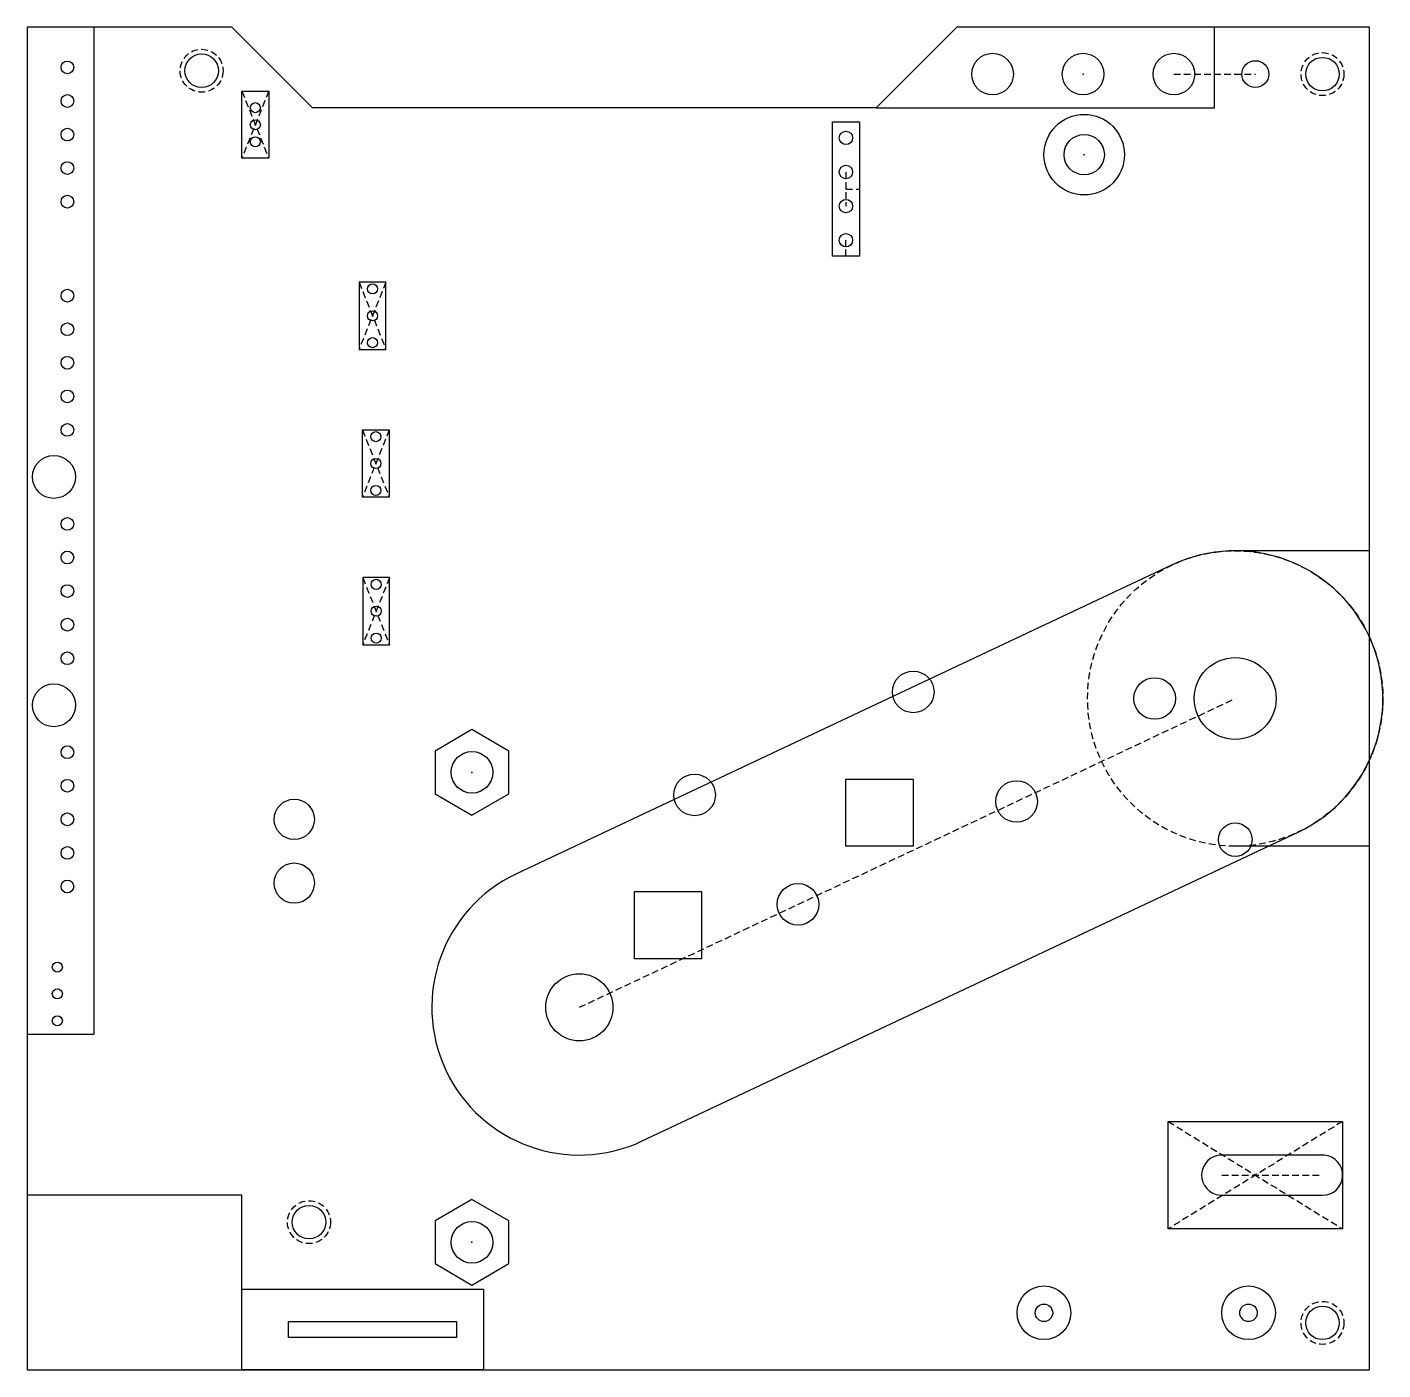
# Model space of a CAD drawing. Header units: millimetres. Extents: x 0 to 101, y 0 to 100.
import ezdxf

# ---------------------------------------------------------------- set-up
doc = ezdxf.new("R2010")
doc.units = ezdxf.units.MM
doc.linetypes.add('DASHED', pattern=[0.75, 0.5, -0.25])
doc.layers.get('0').update_dxf_attribs({"linetype": 'CONTINUOUS'})

msp = doc.modelspace()

# ---------------------------------------------------------------- linework, layer by layer
for p, q in [((88.46, 96.5), (88.46, 100)), ((88.46, 94), (88.46, 96.5)), ((63.25, 94), (88.46, 94)), ((100, 61), (90, 61)), ((100, 39), (90, 39))]:
    msp.add_line(p, q)
at = {"linetype": 'DASHED'}
for p, q in [((85.43, 96.5), (91.5, 96.5)), ((16, 95.23), (18, 90.23)), ((18, 95.23), (16, 90.23)), ((61, 89.21), (61, 86.67)), ((61, 87.94), (62, 87.94)), ((61, 82.94), (61, 84.13)), ((26.73, 81), (24.73, 76)), ((24.73, 81), (26.73, 76)), ((24.98, 70), (26.98, 65)), ((26.98, 70), (24.98, 65)), ((27, 59), (25, 54)), ((25, 59), (27, 54)), ((41.14, 27), (90, 50)), ((85, 18.5), (98, 10.5)), ((98, 18.5), (85, 10.5)), ((89, 14.5), (96.5, 14.5))]:
    msp.add_line(p, q, dxfattribs=at)
for points in [[(63.25, 94), (21.25, 94), (15.25, 100), (0, 100), (0, 0), (100, 0), (100, 100), (69.25, 100)], [(0, 25), (5, 25), (5, 100), (0, 100)], [(16, 95.23), (18, 95.23), (18, 90.23), (16, 90.23)], [(60, 92.94), (62, 92.94), (62, 82.94), (60, 82.94)], [(26.73, 81), (24.73, 81), (24.73, 76), (26.73, 76)], [(24.98, 70), (26.98, 70), (26.98, 65), (24.98, 65)], [(27, 59), (25, 59), (25, 54), (27, 54)], [(35.89, 46.09), (33.14, 47.68), (30.39, 46.09), (30.39, 42.91), (33.14, 41.32), (35.89, 42.91)], [(66, 39), (61, 39), (61, 44), (66, 44)], [(50.24, 30.62), (45.24, 30.62), (45.24, 35.62), (50.24, 35.62)], [(85, 18.5), (98, 18.5), (98, 10.5), (85, 10.5)], [(0, 0), (16, 0), (16, 13), (0, 13)], [(30.39, 11.09), (30.39, 7.91), (33.14, 6.32), (35.89, 7.91), (35.89, 11.09), (33.14, 12.68)], [(16, 6), (34, 6), (34, 0), (16, 0)], [(31.98, 2.4), (19.48, 2.4), (19.48, 3.6), (31.98, 3.6)]]:
    msp.add_lwpolyline(points, close=True)
for points in [[(45.83, 17.05), (94.69, 40.05, 1), (85.31, 59.95), (36.46, 36.95, 1)], [(89, 16, 0.960351), (88.88, 13), (89, 13), (96.5, 13, 0.960351), (96.62, 16), (96.5, 16)]]:
    msp.add_lwpolyline(points, format="xyb", close=True)
for centre, radius in [((13, 96.75), 1.6), ((96.5, 96.5), 1.6), ((90, 50), 11), ((21, 11), 1.6), ((96.5, 3.5), 1.6)]:
    msp.add_circle(centre, radius, dxfattribs=at)
for centre, radius in [((13, 96.75), 1.25), ((71.92, 96.5), 1.55), ((78.67, 96.5), 1.55), ((85.43, 96.5), 1.55), ((3, 97), 0.475), ((91.5, 96.5), 1), ((96.5, 96.5), 1.25), ((3, 94.5), 0.475), ((17, 94), 0.375), ((17, 94), 0.375), ((17, 92.73), 0.375), ((17, 92.73), 0.375), ((78.75, 90.5), 3), ((3, 92), 0.475), ((61, 91.75), 0.5), ((78.75, 90.5), 1.5), ((17, 91.46), 0.375), ((17, 91.46), 0.375), ((3, 89.5), 0.475), ((61, 89.21), 0.5), ((3, 87), 0.475), ((61, 86.67), 0.5), ((61, 84.13), 0.5), ((25.73, 80.5), 0.375), ((25.73, 80.5), 0.375), ((3, 80), 0.475), ((25.73, 78.5), 0.375), ((25.73, 78.5), 0.375), ((3, 77.5), 0.475), ((25.73, 76.5), 0.375), ((25.73, 76.5), 0.375), ((3, 75), 0.475), ((3, 72.5), 0.475), ((3, 70), 0.475), ((25.98, 69.5), 0.375), ((2, 66.5), 1.6), ((25.98, 67.5), 0.375), ((25.98, 65.5), 0.375), ((3, 63), 0.475), ((3, 60.5), 0.475), ((26, 58.5), 0.375), ((26, 58.5), 0.375), ((3, 58), 0.475), ((26, 56.5), 0.375), ((26, 56.5), 0.375), ((3, 55.5), 0.475), ((26, 54.5), 0.375), ((26, 54.5), 0.375), ((3, 53), 0.475), ((90, 50), 3.05), ((66.01, 50.49), 1.55), ((84, 50), 1.55), ((2, 49.5), 1.6), ((3, 46), 0.475), ((33.14, 44.5), 1.55), ((3, 43.5), 0.475), ((49.72, 42.82), 1.55), ((73.71, 42.33), 1.55), ((19.9, 41), 1.5), ((3, 41), 0.475), ((90, 39.49), 1.25), ((3, 38.5), 0.475), ((19.9, 36.25), 1.5), ((3, 36), 0.475), ((57.43, 34.67), 1.55), ((2.25, 30), 0.375), ((41.14, 27), 2.5), ((2.25, 28), 0.375), ((2.25, 26), 0.375), ((21, 11), 1.25), ((33.14, 9.5), 1.55), ((75.75, 4.25), 2), ((90.99, 4.25), 2), ((75.75, 4.25), 0.65), ((90.99, 4.25), 0.65), ((96.5, 3.5), 1.25)]:
    msp.add_circle(centre, radius)
for p in [(78.67, 96.5), (17, 92.73), (78.75, 90.5), (25.73, 78.5), (25.98, 67.5), (26, 56.5), (33.14, 44.5), (91.5, 14.5), (33.14, 9.5)]:
    msp.add_point(p)

doc.saveas('drawing.dxf')
